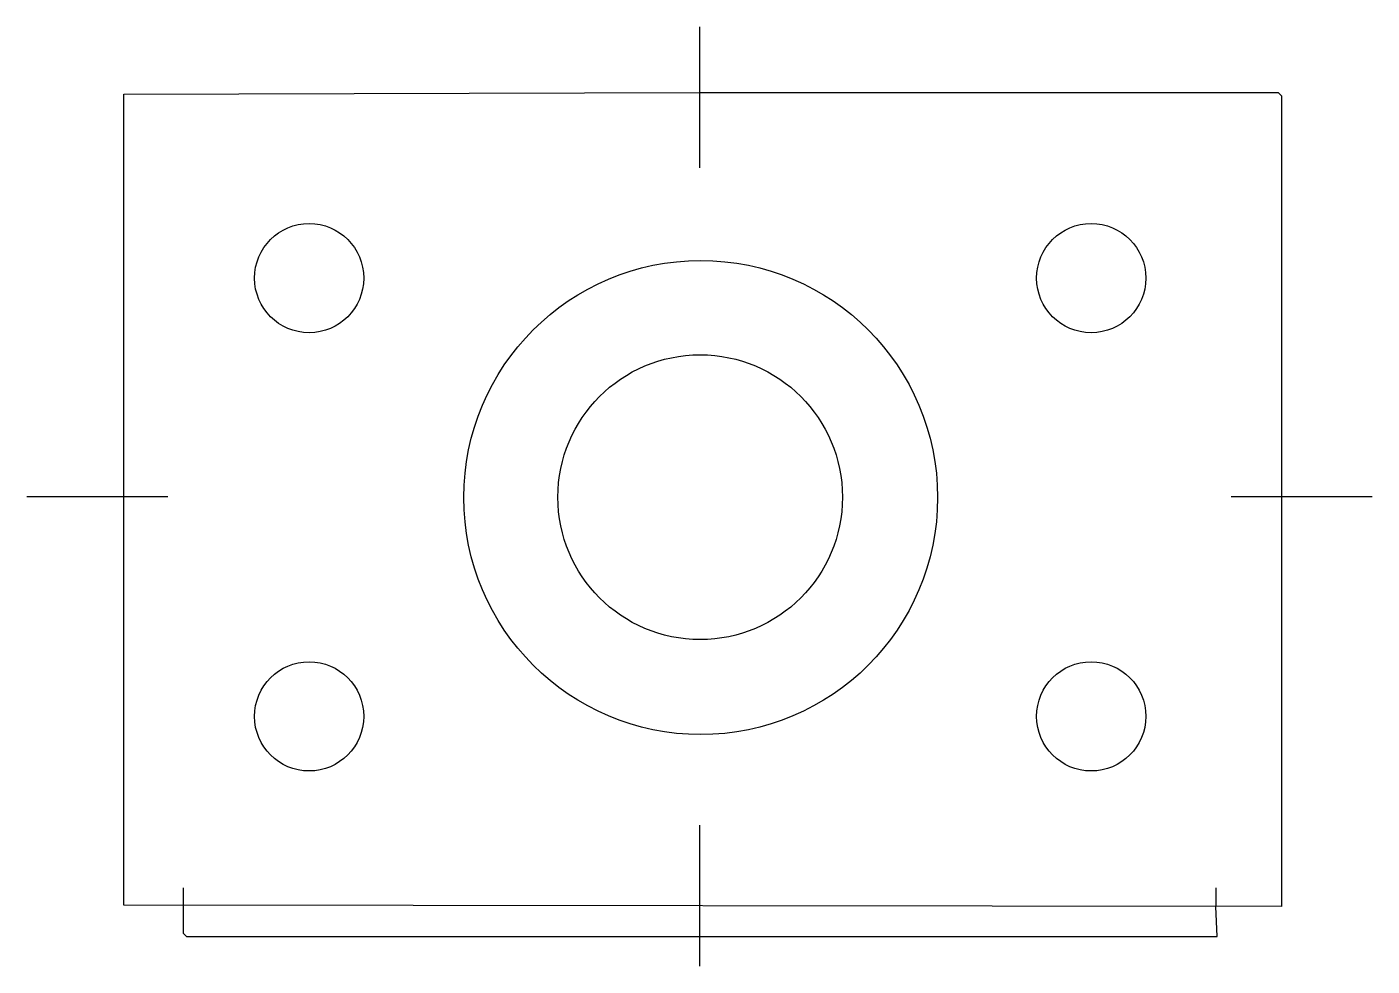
# Model space of a CAD drawing. Extents: x 9 to 411, y 19 to 299.
import ezdxf

# ---------------------------------------------------------------- set-up
doc = ezdxf.new("R2010")
doc.units = 0
doc.layers.add('IMG', color=7, linetype='CONTINUOUS')

msp = doc.modelspace()

# ---------------------------------------------------------------- linework, layer by layer
at = {"layer": 'IMG'}
for points in [[(210, 298.666667), (210, 256.666667)], [(210, 279.066667), (382.666667, 279.066667), (383.6, 278.133333), (383.6, 36.4), (38.266667, 36.866667), (38.266667, 278.6), (210, 279.066667)], [(9.333333, 158.666667), (38.266667, 158.666667)], [(38.266667, 158.666667), (51.333333, 158.666667)], [(368.666667, 158.666667), (383.6, 158.666667)], [(383.6, 158.666667), (410.666667, 158.666667)], [(210, 60.666667), (209.999686, 36.634595)], [(56, 42), (55.999968, 36.842703)], [(364, 42), (363.999405, 36.426487)], [(56.001229, 36.842701), (56, 28.466667), (56.933333, 27.533333), (364.466667, 27.533333), (364.000666, 36.426486)], [(210.000948, 36.634593), (210, 27.533333)], [(210, 27.533333), (210, 18.666667)]]:
    msp.add_lwpolyline(points, dxfattribs=at)
for centre, radius in [((93.536328, 223.784609), 16.28511), ((326.869661, 223.784609), 16.28511), ((210.364903, 158.359926), 70.675336), ((210.198598, 158.456571), 42.457071), ((93.536328, 93.117942), 16.28511), ((326.869661, 93.117942), 16.28511)]:
    msp.add_circle(centre, radius, dxfattribs=at)

doc.saveas('drawing.dxf')
